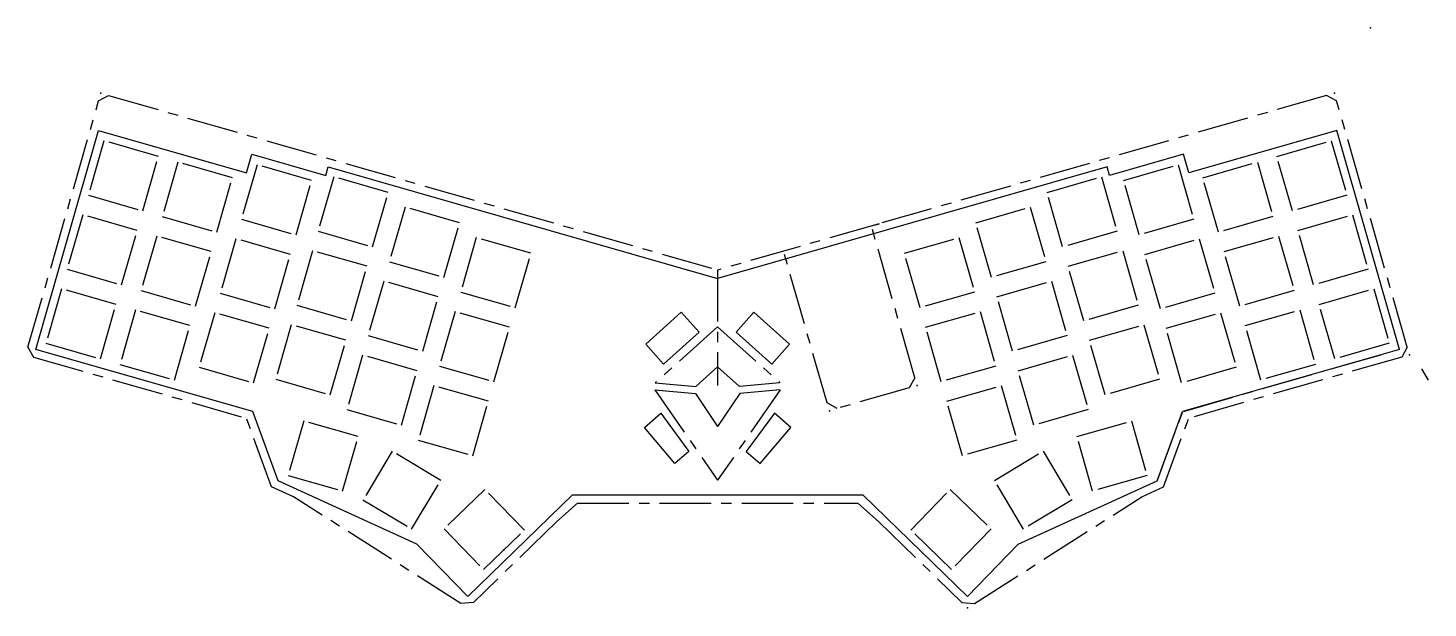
# Model space of a CAD drawing. Header units: millimetres. Extents: x -338 to 8, y -120 to 24.
import ezdxf

# ---------------------------------------------------------------- set-up
doc = ezdxf.new("R2010")
doc.units = ezdxf.units.MM
doc.header["$PDSIZE"] = -1
doc.linetypes.add('CENTERX2', pattern=[20.32, 12.7, -2.54, 2.54, -2.54])

msp = doc.modelspace()

# ---------------------------------------------------------------- linework, layer by layer
at = {"color": 7, "linetype": 'CENTERX2'}
for p, q in [((-320.71, 5.57), (-318.24, 6.95)), ((-318.24, 6.95), (-167.8, -36.18)), ((-17.35, 6.95), (-127.9, -24.75)), ((-14.88, 5.57), (-17.35, 6.95)), ((-338.15, -55.22), (-320.71, 5.57)), ((2.56, -55.22), (-14.88, 5.57)), ((-319.38, -4.28), (-323.24, -17.74)), ((-305.93, -8.14), (-319.38, -4.28)), ((-29.66, -8.14), (-16.21, -4.28)), ((-16.21, -4.28), (-12.35, -17.74)), ((-309.79, -21.6), (-305.93, -8.14)), ((-301.12, -9.52), (-304.98, -22.98)), ((-287.66, -13.38), (-301.12, -9.52)), ((-281.54, -10.19), (-285.4, -23.65)), ((-268.09, -14.05), (-281.54, -10.19)), ((-67.5, -14.05), (-54.05, -10.19)), ((-54.05, -10.19), (-50.19, -23.65)), ((-47.93, -13.38), (-34.47, -9.52)), ((-34.47, -9.52), (-30.61, -22.98)), ((-25.81, -21.6), (-29.66, -8.14)), ((-291.52, -26.84), (-287.66, -13.38)), ((-262.62, -13.15), (-266.48, -26.61)), ((-249.17, -17.01), (-262.62, -13.15)), ((-86.42, -17.01), (-72.97, -13.15)), ((-72.97, -13.15), (-69.11, -26.61)), ((-44.07, -26.84), (-47.93, -13.38)), ((-271.94, -27.51), (-268.09, -14.05)), ((-253.02, -30.46), (-249.17, -17.01)), ((-82.57, -30.46), (-86.42, -17.01)), ((-63.65, -27.51), (-67.5, -14.05)), ((-323.24, -17.74), (-309.79, -21.6)), ((-245.01, -20.67), (-248.87, -34.13)), ((-231.56, -24.53), (-245.01, -20.67)), ((-104.04, -24.53), (-90.58, -20.67)), ((-90.58, -20.67), (-86.72, -34.13)), ((-12.35, -17.74), (-25.81, -21.6)), ((-324.62, -22.55), (-328.48, -36.01)), ((-311.16, -26.41), (-324.62, -22.55)), ((-304.98, -22.98), (-291.52, -26.84)), ((-285.4, -23.65), (-271.94, -27.51)), ((-50.19, -23.65), (-63.65, -27.51)), ((-30.61, -22.98), (-44.07, -26.84)), ((-24.43, -26.41), (-10.97, -22.55)), ((-10.97, -22.55), (-7.11, -36.01)), ((-315.02, -39.87), (-311.16, -26.41)), ((-266.48, -26.61), (-253.02, -30.46)), ((-235.41, -37.99), (-231.56, -24.53)), ((-127.9, -24.75), (-167.8, -36.19)), ((-129.82, -25.3), (-127.9, -24.75)), ((-119.07, -62.8), (-129.82, -25.3)), ((-100.18, -37.99), (-104.04, -24.53)), ((-69.11, -26.61), (-82.57, -30.46)), ((-20.57, -39.87), (-24.43, -26.41)), ((-306.36, -27.79), (-310.22, -41.25)), ((-292.9, -31.65), (-306.36, -27.79)), ((-286.78, -28.46), (-290.64, -41.92)), ((-273.32, -32.32), (-286.78, -28.46)), ((-227.4, -28.19), (-231.26, -41.65)), ((-213.94, -32.05), (-227.4, -28.19)), ((-121.65, -32.05), (-108.19, -28.19)), ((-108.19, -28.19), (-104.33, -41.65)), ((-62.27, -32.32), (-48.81, -28.46)), ((-48.81, -28.46), (-44.95, -41.92)), ((-42.69, -31.65), (-29.23, -27.79)), ((-29.23, -27.79), (-25.38, -41.25)), ((-296.76, -45.1), (-292.9, -31.65)), ((-277.18, -45.78), (-273.32, -32.32)), ((-267.86, -31.41), (-271.72, -44.87)), ((-254.4, -35.27), (-267.86, -31.41)), ((-248.87, -34.13), (-235.41, -37.99)), ((-217.8, -45.51), (-213.94, -32.05)), ((-140.74, -69.01), (-151.5, -31.51)), ((-117.79, -45.51), (-121.65, -32.05)), ((-86.72, -34.13), (-100.18, -37.99)), ((-81.19, -35.27), (-67.73, -31.41)), ((-67.73, -31.41), (-63.87, -44.87)), ((-58.41, -45.78), (-62.27, -32.32)), ((-38.83, -45.1), (-42.69, -31.65)), ((-328.48, -36.01), (-315.02, -39.87)), ((-258.26, -48.73), (-254.4, -35.27)), ((-167.8, -36.18), (-167.8, -64.72)), ((-77.33, -48.73), (-81.19, -35.27)), ((-7.11, -36.01), (-20.57, -39.87)), ((-329.86, -40.81), (-333.72, -54.27)), ((-316.4, -44.67), (-329.86, -40.81)), ((-310.22, -41.25), (-296.76, -45.1)), ((-250.25, -38.93), (-254.11, -52.39)), ((-236.79, -42.79), (-250.25, -38.93)), ((-98.8, -42.79), (-85.34, -38.93)), ((-85.34, -38.93), (-81.48, -52.39)), ((-25.38, -41.25), (-38.83, -45.1)), ((-19.19, -44.67), (-5.73, -40.81)), ((-5.73, -40.81), (-1.87, -54.27)), ((-320.26, -58.13), (-316.4, -44.67)), ((-290.64, -41.92), (-277.18, -45.78)), ((-271.72, -44.87), (-258.26, -48.73)), ((-240.65, -56.25), (-236.79, -42.79)), ((-231.26, -41.65), (-217.8, -45.51)), ((-104.33, -41.65), (-117.79, -45.51)), ((-94.94, -56.25), (-98.8, -42.79)), ((-63.87, -44.87), (-77.33, -48.73)), ((-44.95, -41.92), (-58.41, -45.78)), ((-15.33, -58.13), (-19.19, -44.67)), ((-311.59, -46.05), (-315.45, -59.51)), ((-298.14, -49.91), (-311.59, -46.05)), ((-292.02, -46.72), (-295.88, -60.18)), ((-278.56, -50.58), (-292.02, -46.72)), ((-232.64, -46.45), (-236.5, -59.91)), ((-219.18, -50.31), (-232.64, -46.45)), ((-176.76, -46.63), (-185.55, -54.53)), ((-172.37, -51.52), (-176.76, -46.63)), ((-163.23, -51.52), (-158.83, -46.63)), ((-158.83, -46.63), (-150.04, -54.53)), ((-116.41, -50.31), (-102.95, -46.45)), ((-102.95, -46.45), (-99.09, -59.91)), ((-57.03, -50.58), (-43.57, -46.72)), ((-43.57, -46.72), (-39.71, -60.18)), ((-37.46, -49.91), (-24, -46.05)), ((-24, -46.05), (-20.14, -59.51)), ((-301.99, -63.37), (-298.14, -49.91)), ((-282.42, -64.04), (-278.56, -50.58)), ((-273.1, -49.68), (-276.96, -63.14)), ((-259.64, -53.54), (-273.1, -49.68)), ((-223.04, -63.77), (-219.18, -50.31)), ((-167.8, -50.18), (-183.21, -64.01)), ((-181.16, -59.42), (-172.37, -51.52)), ((-167.8, -50.18), (-152.39, -64.01)), ((-154.44, -59.42), (-163.23, -51.52)), ((-112.55, -63.77), (-116.41, -50.31)), ((-75.95, -53.54), (-62.49, -49.68)), ((-62.49, -49.68), (-58.63, -63.14)), ((-53.17, -64.04), (-57.03, -50.58)), ((-33.6, -63.37), (-37.46, -49.91)), ((-338.15, -55.22), (-336.78, -57.7)), ((-333.72, -54.27), (-320.26, -58.13)), ((-263.5, -67), (-259.64, -53.54)), ((-254.11, -52.39), (-240.65, -56.25)), ((-185.55, -54.53), (-181.16, -59.42)), ((-150.04, -54.53), (-154.44, -59.42)), ((-81.48, -52.39), (-94.94, -56.25)), ((-72.09, -67), (-75.95, -53.54)), ((-1.87, -54.27), (-15.33, -58.13)), ((2.56, -55.22), (1.19, -57.7)), ((-336.78, -57.7), (-284.17, -72.78)), ((-255.49, -57.2), (-259.35, -70.66)), ((-242.03, -61.06), (-255.49, -57.2)), ((-93.56, -61.06), (-80.1, -57.2)), ((-80.1, -57.2), (-76.24, -70.66)), ((1.19, -57.7), (-51.42, -72.78)), ((-16.2, -60.61), (0.15, -55.92)), ((-315.45, -59.51), (-301.99, -63.37)), ((-295.88, -60.18), (-282.42, -64.04)), ((-245.89, -74.52), (-242.03, -61.06)), ((-236.5, -59.91), (-223.04, -63.77)), ((-173.18, -64.94), (-167.8, -60.1)), ((-162.41, -64.94), (-167.8, -60.1)), ((-99.09, -59.91), (-112.55, -63.77)), ((-89.7, -74.52), (-93.56, -61.06)), ((-39.71, -60.18), (-53.17, -64.04)), ((-52.72, -71.08), (-18.11, -61.16)), ((-20.14, -59.51), (-33.6, -63.37)), ((-276.96, -63.14), (-263.5, -67)), ((-237.88, -64.72), (-241.74, -78.18)), ((-224.42, -68.58), (-237.88, -64.72)), ((-183.21, -64.01), (-173.18, -64.94)), ((-152.39, -64.01), (-162.41, -64.94)), ((-120.44, -65.27), (-138.27, -70.38)), ((-119.07, -62.8), (-120.44, -65.27)), ((-111.17, -68.58), (-97.71, -64.72)), ((-97.71, -64.72), (-93.85, -78.18)), ((-58.63, -63.14), (-72.09, -67)), ((-228.28, -82.04), (-224.42, -68.58)), ((-183.3, -65.77), (-173.27, -66.69)), ((-183.3, -65.77), (-167.81, -88.08)), ((-173.27, -66.69), (-167.81, -74.79)), ((-152.31, -65.77), (-167.81, -88.08)), ((-162.34, -66.69), (-167.81, -74.79)), ((-152.31, -65.77), (-162.34, -66.69)), ((-138.27, -70.38), (-140.74, -69.01)), ((-107.31, -82.04), (-111.17, -68.58)), ((-259.35, -70.66), (-245.89, -74.52)), ((-185.88, -75.06), (-181.84, -71.53)), ((-181.84, -71.53), (-174.87, -81.02)), ((-153.77, -71.53), (-160.74, -81.02)), ((-149.73, -75.06), (-153.77, -71.53)), ((-76.24, -70.66), (-89.7, -74.52)), ((-59.12, -88.05), (-52.97, -71.28)), ((-277.96, -89.72), (-284.17, -72.78)), ((-270.03, -73.45), (-273.89, -86.9)), ((-256.57, -77.3), (-270.03, -73.45)), ((-178.35, -83.96), (-185.88, -75.06)), ((-157.26, -83.96), (-149.73, -75.06)), ((-79.02, -77.3), (-65.56, -73.45)), ((-65.56, -73.45), (-61.7, -86.9)), ((-57.63, -89.72), (-51.42, -72.78)), ((-260.43, -90.76), (-256.57, -77.3)), ((-241.74, -78.18), (-228.28, -82.04)), ((-93.85, -78.18), (-107.31, -82.04)), ((-75.16, -90.76), (-79.02, -77.3)), ((-248.2, -80.94), (-255.4, -92.94)), ((-236.19, -88.14), (-248.2, -80.94)), ((-174.87, -81.02), (-178.35, -83.96)), ((-160.74, -81.02), (-157.26, -83.96)), ((-99.4, -88.14), (-87.39, -80.94)), ((-87.39, -80.94), (-80.19, -92.94)), ((-272.57, -92.17), (-277.96, -89.72)), ((-273.89, -86.9), (-260.43, -90.76)), ((-243.39, -100.14), (-236.19, -88.14)), ((-92.2, -100.14), (-99.4, -88.14)), ((-61.7, -86.9), (-75.16, -90.76)), ((-63.02, -92.17), (-57.63, -89.72)), ((-231.24, -118.56), (-272.57, -92.17)), ((-255.4, -92.94), (-243.39, -100.14)), ((-225.27, -90.37), (-235.34, -100.1)), ((-215.54, -100.44), (-225.27, -90.37)), ((-120.05, -100.44), (-110.32, -90.37)), ((-110.32, -90.37), (-100.25, -100.1)), ((-104.35, -118.56), (-63.02, -92.17)), ((-80.19, -92.94), (-92.2, -100.14)), ((-202.44, -93.72), (-207.54, -98.29)), ((-202.44, -93.72), (-133.15, -93.72)), ((-133.15, -93.72), (-128.05, -98.29)), ((-235.34, -100.1), (-225.61, -110.17)), ((-207.54, -98.29), (-228.12, -118.25)), ((-128.05, -98.29), (-107.47, -118.25)), ((-100.25, -100.1), (-109.98, -110.17)), ((-225.61, -110.17), (-215.54, -100.44)), ((-109.98, -110.17), (-120.05, -100.44)), ((-228.12, -118.25), (-231.24, -118.56)), ((-107.47, -118.25), (-104.35, -118.56))]:
    msp.add_line(p, q, dxfattribs=at)
at = {"color": 7, "linetype": 'Continuous'}
for p, q in [((-336.23, -55.78), (-320.72, -1.7)), ((-320.72, -1.7), (-284.19, -12.18)), ((-14.87, -1.7), (-51.4, -12.18)), ((0.63, -55.78), (-14.87, -1.7)), ((-284.19, -12.18), (-282.88, -7.61)), ((-282.88, -7.61), (-264.61, -12.85)), ((-52.71, -7.61), (-70.98, -12.85)), ((-51.4, -12.18), (-52.71, -7.61)), ((-264.61, -12.85), (-263.99, -10.69)), ((-263.99, -10.69), (-167.8, -38.26)), ((-71.6, -10.69), (-167.8, -38.26)), ((-70.98, -12.85), (-71.6, -10.69)), ((-317.48, -61.16), (-336.23, -55.78)), ((0.63, -55.78), (-52.95, -71.14)), ((-282.63, -71.15), (-317.48, -61.16)), ((6.08, -60.57), (7.69, -63.35)), ((-276.37, -88.24), (-282.63, -71.15)), ((-59.22, -88.24), (-52.95, -71.14)), ((-242.07, -103.84), (-276.37, -88.24)), ((-93.52, -103.84), (-59.22, -88.24)), ((-203.63, -91.72), (-229.51, -116.81)), ((-203.63, -91.72), (-131.96, -91.72)), ((-131.96, -91.72), (-106.08, -116.81)), ((-229.51, -116.81), (-242.07, -103.84)), ((-106.08, -116.81), (-93.52, -103.84))]:
    msp.add_line(p, q, dxfattribs=at)
for p in [(-6.52, 23.58), (-320.16, 7.5), (-15.43, 7.5), (3.11, -57.15), (-118.52, -64.72), (-140.19, -70.93), (-220.57, -105.3), (-106.04, -119.64)]:
    msp.add_point(p, dxfattribs=at)

doc.saveas('drawing.dxf')
